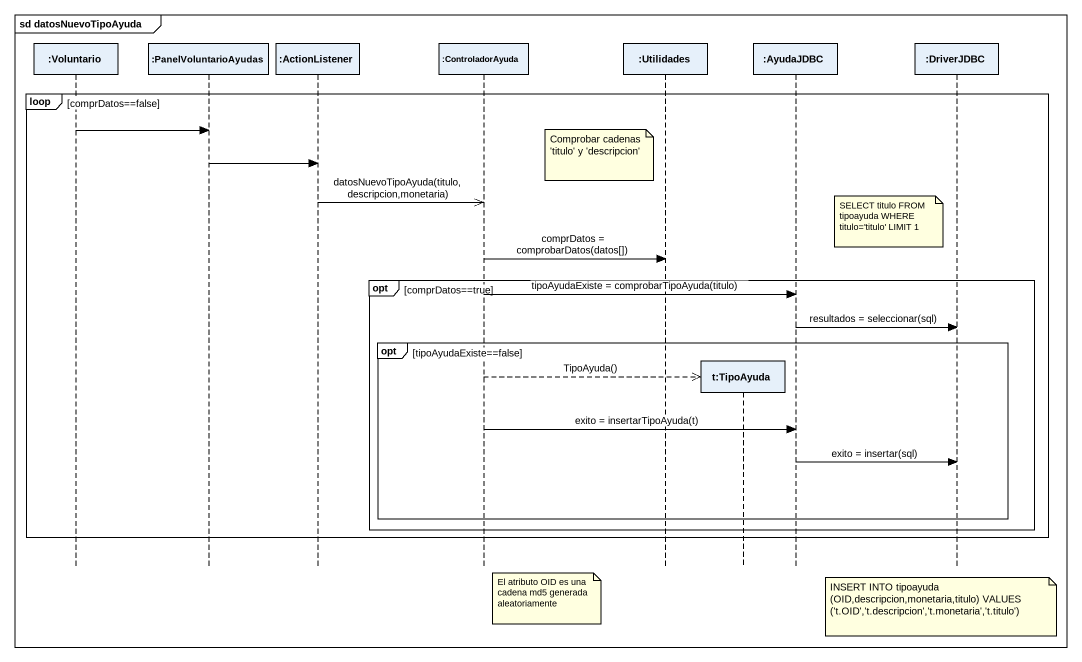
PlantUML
@startuml
mainframe sd datosNuevoTipoAyuda
hide footbox
participant ":Voluntario" as Voluntario
participant ":PanelVoluntarioAyudas" as PanelVoluntarioAyudas
participant ":ActionListener" as ActionListener
participant ":ControladorAyuda" as ControladorAyuda
participant ":Utilidades" as Utilidades
participant "t:TipoAyuda" as t_TipoAyuda
participant ":AyudaJDBC" as AyudaJDBC
participant ":DriverJDBC" as DriverJDBC

loop comprDatos==false
  Voluntario -> PanelVoluntarioAyudas
  note left of Utilidades : Comprobar cadenas 'titulo' y 'descripcion'
  PanelVoluntarioAyudas -> ActionListener
  ActionListener ->> ControladorAyuda : datosNuevoTipoAyuda(titulo,descripcion,monetaria)
  note left of DriverJDBC : SELECT titulo FROM tipoayuda WHERE titulo='titulo' LIMIT 1
  ControladorAyuda -> Utilidades : comprDatos = comprobarDatos(datos[])
  opt comprDatos==true
    ControladorAyuda -> AyudaJDBC : tipoAyudaExiste = comprobarTipoAyuda(titulo)
    AyudaJDBC -> DriverJDBC : resultados = seleccionar(sql)
    opt tipoAyudaExiste==false
      ControladorAyuda -->> t_TipoAyuda ** : TipoAyuda()
      ControladorAyuda -> AyudaJDBC : exito = insertarTipoAyuda(t)
      AyudaJDBC -> DriverJDBC : exito = insertar(sql)
    end
  end
end
note right of ControladorAyuda : El atributo OID es una cadena md5 generada aleatoriamente
note over DriverJDBC : INSERT INTO tipoayuda (OID,descripcion,monetaria,titulo) VALUES ('t.OID','t.descripcion','t.monetaria','t.titulo')
@enduml
